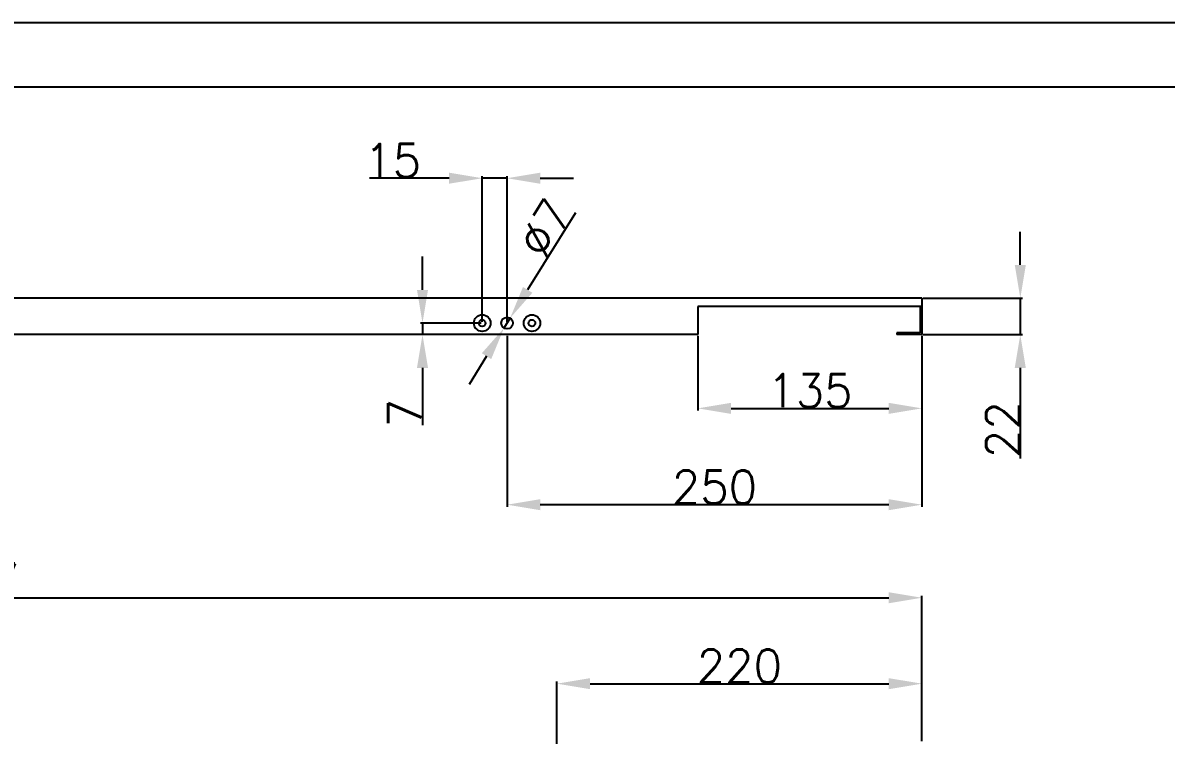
# Model space of a CAD drawing. Header units: millimetres. Extents: x -30327 to 34858, y 4015 to 75103.
# Drawn here: x 18971 to 19660, y 53949 to 54378 of the extents above; entities that cross this region are included whole.
import ezdxf

# ---------------------------------------------------------------- set-up
doc = ezdxf.new("R2010")
doc.units = ezdxf.units.MM
doc.layers.add('dim', color=2, linetype='Continuous', lineweight=9)
doc.layers.add('print', color=30, linetype='Continuous')
doc.styles.add('GB', font='GBENOR.SHX', dxfattribs={"bigfont": 'gbcbig.shx'})
doc.styles.get("Standard").update_dxf_attribs({"font": 'txt', "bigfont": 'gbcbig.shx'})
doc.dimstyles.new('ISO-25', dxfattribs={"dimtxt": 20, "dimasz": 20, "dimexe": 1.25, "dimexo": 0.625, "dimtad": 1, "dimtxsty": 'Standard', "dimcen": 2.5, "dimadec": 0, "dimazin": 0, "dimtfac": 1, "dimtmove": 0, "dimatfit": 3, "dimfxl": 0, "dimarcsym": 0})

# ---------------------------------------------------------------- blocks, each defined once
blk = doc.blocks.new('*D552')
at = {"layer": 'Defpoints', "color": 0}
for p in [(19513.2, 54031.99), (18356.2, 53953.39), (19513.2, 53953.39)]:
    blk.add_point(p, dxfattribs=at)
at = {"layer": 'dim', "color": 0, "lineweight": -2}
for p, q in [((18356.2, 53954.01), (18356.2, 54033.24)), ((18376.2, 54031.99), (19493.2, 54031.99)), ((19513.2, 53954.01), (19513.2, 54033.24))]:
    blk.add_line(p, q, dxfattribs=at)
at = {"layer": 'dim', "color": 0}
for points in [[(18376.2, 54035.32), (18376.2, 54028.66), (18356.2, 54031.99)], [(19493.2, 54035.32), (19493.2, 54028.66), (19513.2, 54031.99)]]:
    blk.add_solid(points, dxfattribs=at)
at = {"layer": 'dim', "color": 0, "lineweight": 9, "insert": (18934.7, 54042.61), "char_height": 20, "attachment_point": 5}
blk.add_mtext('1157', dxfattribs=at)
blk = doc.blocks.new('*D556')
at = {"layer": 'Defpoints', "color": 0}
for p in [(19513.2, 53980.22), (19513.2, 53945.03), (19293.2, 53893.03)]:
    blk.add_point(p, dxfattribs=at)
at = {"layer": 'dim', "color": 0, "lineweight": -2}
for p, q in [((19293.2, 53893.66), (19293.2, 53981.47)), ((19313.2, 53980.22), (19493.2, 53980.22)), ((19513.2, 53945.66), (19513.2, 53981.47))]:
    blk.add_line(p, q, dxfattribs=at)
at = {"layer": 'dim', "color": 0}
for points in [[(19313.2, 53983.55), (19313.2, 53976.89), (19293.2, 53980.22)], [(19493.2, 53983.55), (19493.2, 53976.89), (19513.2, 53980.22)]]:
    blk.add_solid(points, dxfattribs=at)
at = {"layer": 'dim', "color": 0, "lineweight": 9, "insert": (19403.2, 53990.84), "char_height": 20, "attachment_point": 5}
blk.add_mtext('220', dxfattribs=at)
blk = doc.blocks.new('*D573')
at = {"layer": 'Defpoints', "color": 0}
for p in [(19263.2, 54190.53), (19513.2, 54190.53), (19263.2, 54088.07)]:
    blk.add_point(p, dxfattribs=at)
at = {"layer": 'dim', "color": 0, "lineweight": -2}
for p, q in [((19263.2, 54189.91), (19263.2, 54086.82)), ((19513.2, 54189.91), (19513.2, 54086.82)), ((19493.2, 54088.07), (19283.2, 54088.07))]:
    blk.add_line(p, q, dxfattribs=at)
at = {"layer": 'dim', "color": 0}
for points in [[(19283.2, 54091.4), (19283.2, 54084.73), (19263.2, 54088.07)], [(19493.2, 54091.4), (19493.2, 54084.73), (19513.2, 54088.07)]]:
    blk.add_solid(points, dxfattribs=at)
at = {"layer": 'dim', "color": 0, "lineweight": 9, "insert": (19388.2, 54098.69), "char_height": 20, "attachment_point": 5}
blk.add_mtext('250', dxfattribs=at)
blk = doc.blocks.new('*D574')
at = {"layer": 'Defpoints', "color": 0}
for p in [(19513.07, 54212.53), (19513.07, 54190.53), (19572.53, 54190.53)]:
    blk.add_point(p, dxfattribs=at)
at = {"layer": 'dim', "color": 0, "lineweight": -2}
for p, q in [((19572.53, 54232.53), (19572.53, 54252.53)), ((19513.7, 54212.53), (19573.78, 54212.53)), ((19572.53, 54212.53), (19572.53, 54190.53)), ((19513.7, 54190.53), (19573.78, 54190.53)), ((19572.53, 54170.53), (19572.53, 54115.95))]:
    blk.add_line(p, q, dxfattribs=at)
at = {"layer": 'dim', "color": 0}
for points in [[(19569.2, 54232.53), (19575.86, 54232.53), (19572.53, 54212.53)], [(19569.2, 54170.53), (19575.86, 54170.53), (19572.53, 54190.53)]]:
    blk.add_solid(points, dxfattribs=at)
at = {"layer": 'dim', "color": 0, "lineweight": 9, "insert": (19561.9, 54133.24), "char_height": 20, "attachment_point": 5, "rotation": 90}
blk.add_mtext('22', dxfattribs=at)
blk = doc.blocks.new('*D577')
at = {"layer": 'Defpoints', "color": 0}
for p in [(19378.2, 54190.53), (19513.2, 54190.53), (19513.2, 54146.12)]:
    blk.add_point(p, dxfattribs=at)
at = {"layer": 'dim', "color": 0, "lineweight": -2}
for p, q in [((19378.2, 54189.91), (19378.2, 54144.87)), ((19513.2, 54189.91), (19513.2, 54144.87)), ((19398.2, 54146.12), (19493.2, 54146.12))]:
    blk.add_line(p, q, dxfattribs=at)
at = {"layer": 'dim', "color": 0}
for points in [[(19398.2, 54149.45), (19398.2, 54142.79), (19378.2, 54146.12)], [(19493.2, 54149.45), (19493.2, 54142.79), (19513.2, 54146.12)]]:
    blk.add_solid(points, dxfattribs=at)
at = {"layer": 'dim', "color": 0, "lineweight": 9, "insert": (19445.7, 54156.74), "char_height": 20, "attachment_point": 5}
blk.add_mtext('135', dxfattribs=at)
blk = doc.blocks.new('*D579')
at = {"layer": 'Defpoints', "color": 0}
for p in [(19265.05, 54200.51), (19261.36, 54194.56)]:
    blk.add_point(p, dxfattribs=at)
at = {"layer": 'dim', "color": 0, "lineweight": -2}
for p, q in [((19304.39, 54263.87), (19275.6, 54217.5)), ((19261.36, 54194.56), (19265.05, 54200.51)), ((19250.81, 54177.57), (19240.26, 54160.58))]:
    blk.add_line(p, q, dxfattribs=at)
at = {"layer": 'dim', "color": 0}
for points in [[(19272.77, 54219.26), (19278.43, 54215.74), (19265.05, 54200.51)], [(19247.98, 54179.33), (19253.64, 54175.81), (19261.36, 54194.56)]]:
    blk.add_solid(points, dxfattribs=at)
at = {"layer": 'dim', "color": 0, "insert": (19286.24, 54254.79), "char_height": 20, "attachment_point": 5, "rotation": 58.16925}
blk.add_mtext('∅7', dxfattribs=at)
blk = doc.blocks.new('*D581')
at = {"layer": 'Defpoints', "color": 0}
for p in [(19248.2, 54197.53), (19212.21, 54190.53), (19248.2, 54190.53)]:
    blk.add_point(p, dxfattribs=at)
at = {"layer": 'dim', "color": 0, "lineweight": -2}
for p, q in [((19212.21, 54217.53), (19212.21, 54237.53)), ((19247.58, 54197.53), (19210.96, 54197.53)), ((19212.21, 54197.53), (19212.21, 54190.53)), ((19247.58, 54190.53), (19210.96, 54190.53)), ((19212.21, 54170.53), (19212.21, 54135.95))]:
    blk.add_line(p, q, dxfattribs=at)
at = {"layer": 'dim', "color": 0}
for points in [[(19208.88, 54217.53), (19215.55, 54217.53), (19212.21, 54197.53)], [(19208.88, 54170.53), (19215.55, 54170.53), (19212.21, 54190.53)]]:
    blk.add_solid(points, dxfattribs=at)
at = {"layer": 'dim', "color": 0, "insert": (19201.59, 54143.24), "char_height": 20, "attachment_point": 5, "rotation": 90}
blk.add_mtext('7', dxfattribs=at)
blk = doc.blocks.new('*D583')
at = {"layer": 'Defpoints', "color": 0}
for p in [(19248.2, 54284.8), (19248.2, 54197.53), (19263.2, 54197.53)]:
    blk.add_point(p, dxfattribs=at)
at = {"layer": 'dim', "color": 0, "lineweight": -2}
for p, q in [((19228.2, 54284.8), (19180.29, 54284.8)), ((19248.2, 54198.16), (19248.2, 54286.05)), ((19263.2, 54284.8), (19248.2, 54284.8)), ((19263.2, 54198.16), (19263.2, 54286.05)), ((19283.2, 54284.8), (19303.2, 54284.8))]:
    blk.add_line(p, q, dxfattribs=at)
at = {"layer": 'dim', "color": 0}
for points in [[(19228.2, 54288.13), (19228.2, 54281.47), (19248.2, 54284.8)], [(19283.2, 54288.13), (19283.2, 54281.47), (19263.2, 54284.8)]]:
    blk.add_solid(points, dxfattribs=at)
at = {"layer": 'dim', "color": 0, "insert": (19194.25, 54295.43), "char_height": 20, "attachment_point": 5}
blk.add_mtext('15', dxfattribs=at)
blk = doc.blocks.new('DT-A2-TITLE')
for p, q in [((594, 420), (0, 420)), ((584, 410), (10, 410))]:
    blk.add_line(p, q)
at = {"style": 'GB'}
for tag, p, height in [('#设计', (451.96, 38.52), 3.5), ('#品名', (523.32, 37.95), 3.5), ('#审核', (451.99, 28.1), 3.5), ('#图号', (526.67, 27.2), 3.5), ('#数量', (520.33, 14.51), 3.5), ('#版本', (552.92, 14.47), 3.5), ('#材料说明', (442.15, 13.59), 3)]:
    blk.add_attdef(tag, p, '', height=height, dxfattribs=at)

msp = doc.modelspace()

# ---------------------------------------------------------------- linework, layer by layer
for p, q in [((19513.2047, 54212.5346), (18356.2047, 54212.5346)), ((19513.2047, 54212.5346), (19513.2047, 54190.5346)), ((19513.2047, 54207.5346), (19378.2047, 54207.5346)), ((19378.2047, 54207.5346), (19378.2047, 54190.5346)), ((19512.2047, 54207.5346), (19512.2047, 54191.5346)), ((19378.2047, 54190.5346), (18491.2047, 54190.5346)), ((19512.2047, 54191.5346), (19498.2047, 54191.5346)), ((19498.2047, 54191.5346), (19498.2047, 54190.5346)), ((19513.2047, 54190.5346), (19498.2047, 54190.5346))]:
    msp.add_line(p, q)
for centre, radius in [((19248.2047, 54197.5346), 5), ((19248.2047, 54197.5346), 2), ((19263.2047, 54197.5346), 3.5), ((19278.2047, 54197.5346), 5), ((19278.2047, 54197.5346), 2)]:
    msp.add_circle(centre, radius)
at = {"layer": 'print'}
msp.add_lwpolyline([(18050.3132, 52752.7093), (20349.5209, 52752.7093), (20349.5209, 54378.4117), (18050.3132, 54378.4117)], close=True, dxfattribs=at)

# ---------------------------------------------------------------- block references
at = {"xscale": 3.87072, "yscale": 3.87072, "zscale": 3.87072}
msp.add_blockref('DT-A2-TITLE', (18050.3132, 52752.7093), dxfattribs=at)

# ---------------------------------------------------------------- dimensions: what is measured, and where the dimension line sits
at = {"layer": 'dim'}
dim = msp.add_linear_dim(base=(19248.2047, 54284.8007), p1=(19263.2047, 54197.5346), p2=(19248.2047, 54197.5346), dimstyle='ISO-25', dxfattribs=at)
dim.commit()
dim.dimension.update_dxf_attribs({"geometry": '*D583', "text_midpoint": (19194.2464, 54295.4257)})
dim = msp.add_diameter_dim_2p(p1=(19261.3588, 54194.5609), p2=(19265.0507, 54200.5082), dimstyle='ISO-25', dxfattribs=at)
dim.commit()
dim.dimension.update_dxf_attribs({"geometry": '*D579', "text_midpoint": (19286.2399, 54254.7875)})
at = {"layer": 'dim', "lineweight": 9}
dim = msp.add_linear_dim(base=(19572.5287, 54190.5346), p1=(19513.0716, 54212.5346), p2=(19513.0716, 54190.5346), angle=270, dimstyle='ISO-25', dxfattribs=at)
dim.commit()
dim.dimension.update_dxf_attribs({"geometry": '*D574', "text_midpoint": (19561.9037, 54133.2429)})
at = {"layer": 'dim'}
dim = msp.add_linear_dim(base=(19212.2147, 54190.5346), p1=(19248.2047, 54197.5346), p2=(19248.2047, 54190.5346), angle=90, dimstyle='ISO-25', dxfattribs=at)
dim.commit()
dim.dimension.update_dxf_attribs({"geometry": '*D581', "text_midpoint": (19201.5897, 54143.2429)})
at = {"layer": 'dim', "lineweight": 9}
for base, p1, p2, picture, middle in [((19263.2047, 54088.0678), (19513.2047, 54190.5346), (19263.2047, 54190.5346), '*D573', (19388.2047, 54098.6928)), ((19513.2047, 54146.1194), (19378.2047, 54190.5346), (19513.2047, 54190.5346), '*D577', (19445.7047, 54156.7444))]:
    dim = msp.add_linear_dim(base=base, p1=p1, p2=p2, dimstyle='ISO-25', dxfattribs=at)
    dim.commit()
    dim.dimension.update_dxf_attribs({"geometry": picture, "text_midpoint": middle})
for base, p1, p2, picture, middle in [((19513.2047, 54031.9899), (18356.2047, 53953.3878), (19513.2047, 53953.3878), '*D552', (18934.7047, 54031.9899)), ((19513.2047, 53980.2195), (19293.2047, 53893.0332), (19513.2047, 53945.0332), '*D556', (19403.2047, 53980.2195))]:
    dim = msp.add_linear_dim(base=base, p1=p1, p2=p2, dimstyle='ISO-25', dxfattribs=at)
    dim.commit()
    dim.dimension.update_dxf_attribs({"geometry": picture, "text_midpoint": middle, "dimtype": 160})

doc.saveas('drawing.dxf')
